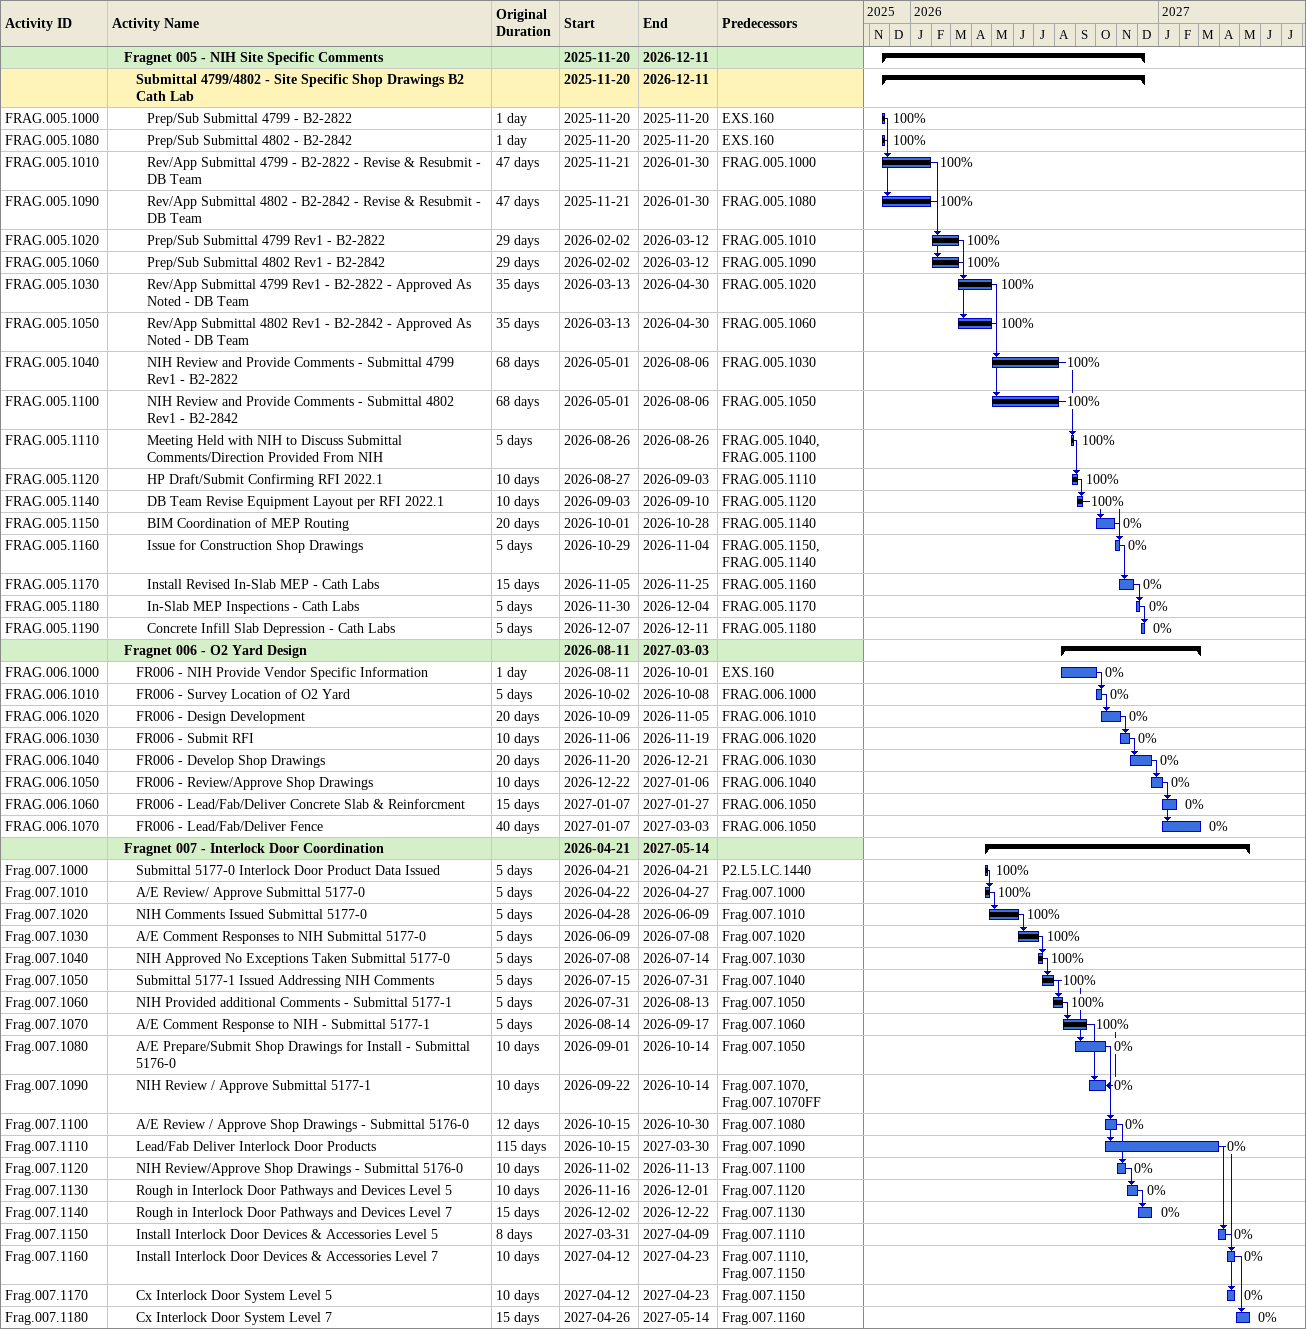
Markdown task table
| ID | Level | Task | Original duration | Start | Finish | Predecessors | % complete |
|---|---|---|---|---|---|---|---|
|  | 2 | **Fragnet 005 - NIH Site Specific Comments** |  | 2025-11-20 | 2026-12-11 |  |  |
|  | 3 | **Submittal 4799/4802 - Site Specific Shop Drawings B2 Cath Lab** |  | 2025-11-20 | 2026-12-11 |  |  |
| FRAG.005.1000 | 4 | Prep/Sub Submittal 4799 - B2-2822 | 1d | 2025-11-20 | 2025-11-20 | EXS.160 | 100 |
| FRAG.005.1080 | 4 | Prep/Sub Submittal 4802 - B2-2842 | 1d | 2025-11-20 | 2025-11-20 | EXS.160 | 100 |
| FRAG.005.1010 | 4 | Rev/App Submittal 4799 - B2-2822 - Revise & Resubmit - DB Team | 47d | 2025-11-21 | 2026-01-30 | FRAG.005.1000 | 100 |
| FRAG.005.1090 | 4 | Rev/App Submittal 4802 - B2-2842 - Revise & Resubmit - DB Team | 47d | 2025-11-21 | 2026-01-30 | FRAG.005.1080 | 100 |
| FRAG.005.1020 | 4 | Prep/Sub Submittal 4799 Rev1 - B2-2822 | 29d | 2026-02-02 | 2026-03-12 | FRAG.005.1010 | 100 |
| FRAG.005.1060 | 4 | Prep/Sub Submittal 4802 Rev1 - B2-2842 | 29d | 2026-02-02 | 2026-03-12 | FRAG.005.1090 | 100 |
| FRAG.005.1030 | 4 | Rev/App Submittal 4799 Rev1 - B2-2822 - Approved As Noted - DB Team | 35d | 2026-03-13 | 2026-04-30 | FRAG.005.1020 | 100 |
| FRAG.005.1050 | 4 | Rev/App Submittal 4802 Rev1 - B2-2842 - Approved As Noted - DB Team | 35d | 2026-03-13 | 2026-04-30 | FRAG.005.1060 | 100 |
| FRAG.005.1040 | 4 | NIH Review and Provide Comments - Submittal 4799 Rev1 - B2-2822 | 68d | 2026-05-01 | 2026-08-06 | FRAG.005.1030 | 100 |
| FRAG.005.1100 | 4 | NIH Review and Provide Comments - Submittal 4802 Rev1 - B2-2842 | 68d | 2026-05-01 | 2026-08-06 | FRAG.005.1050 | 100 |
| FRAG.005.1110 | 4 | Meeting Held with NIH to Discuss Submittal Comments/Direction Provided From NIH | 5d | 2026-08-26 | 2026-08-26 | FRAG.005.1040, FRAG.005.1100 | 100 |
| FRAG.005.1120 | 4 | HP Draft/Submit Confirming RFI 2022.1 | 10d | 2026-08-27 | 2026-09-03 | FRAG.005.1110 | 100 |
| FRAG.005.1140 | 4 | DB Team Revise Equipment Layout per RFI 2022.1 | 10d | 2026-09-03 | 2026-09-10 | FRAG.005.1120 | 100 |
| FRAG.005.1150 | 4 | BIM Coordination of MEP Routing | 20d | 2026-10-01 | 2026-10-28 | FRAG.005.1140 | 0 |
| FRAG.005.1160 | 4 | Issue for Construction Shop Drawings | 5d | 2026-10-29 | 2026-11-04 | FRAG.005.1150, FRAG.005.1140 | 0 |
| FRAG.005.1170 | 4 | Install Revised In-Slab MEP - Cath Labs | 15d | 2026-11-05 | 2026-11-25 | FRAG.005.1160 | 0 |
| FRAG.005.1180 | 4 | In-Slab MEP Inspections - Cath Labs | 5d | 2026-11-30 | 2026-12-04 | FRAG.005.1170 | 0 |
| FRAG.005.1190 | 4 | Concrete Infill Slab Depression - Cath Labs | 5d | 2026-12-07 | 2026-12-11 | FRAG.005.1180 | 0 |
|  | 2 | **Fragnet 006 - O2 Yard Design** |  | 2026-08-11 | 2027-03-03 |  |  |
| FRAG.006.1000 | 3 | FR006 - NIH Provide Vendor Specific Information | 1d | 2026-08-11 | 2026-10-01 | EXS.160 | 0 |
| FRAG.006.1010 | 3 | FR006 - Survey Location of O2 Yard | 5d | 2026-10-02 | 2026-10-08 | FRAG.006.1000 | 0 |
| FRAG.006.1020 | 3 | FR006 - Design Development | 20d | 2026-10-09 | 2026-11-05 | FRAG.006.1010 | 0 |
| FRAG.006.1030 | 3 | FR006 - Submit RFI | 10d | 2026-11-06 | 2026-11-19 | FRAG.006.1020 | 0 |
| FRAG.006.1040 | 3 | FR006 - Develop Shop Drawings | 20d | 2026-11-20 | 2026-12-21 | FRAG.006.1030 | 0 |
| FRAG.006.1050 | 3 | FR006 - Review/Approve Shop Drawings | 10d | 2026-12-22 | 2027-01-06 | FRAG.006.1040 | 0 |
| FRAG.006.1060 | 3 | FR006 - Lead/Fab/Deliver Concrete Slab & Reinforcment | 15d | 2027-01-07 | 2027-01-27 | FRAG.006.1050 | 0 |
| FRAG.006.1070 | 3 | FR006 - Lead/Fab/Deliver Fence | 40d | 2027-01-07 | 2027-03-03 | FRAG.006.1050 | 0 |
|  | 2 | **Fragnet 007 - Interlock Door Coordination** |  | 2026-04-21 | 2027-05-14 |  |  |
| Frag.007.1000 | 3 | Submittal 5177-0 Interlock Door Product Data Issued | 5d | 2026-04-21 | 2026-04-21 | P2.L5.LC.1440 | 100 |
| Frag.007.1010 | 3 | A/E Review/ Approve Submittal 5177-0 | 5d | 2026-04-22 | 2026-04-27 | Frag.007.1000 | 100 |
| Frag.007.1020 | 3 | NIH Comments Issued Submittal 5177-0 | 5d | 2026-04-28 | 2026-06-09 | Frag.007.1010 | 100 |
| Frag.007.1030 | 3 | A/E Comment Responses to NIH Submittal 5177-0 | 5d | 2026-06-09 | 2026-07-08 | Frag.007.1020 | 100 |
| Frag.007.1040 | 3 | NIH Approved No Exceptions Taken Submittal 5177-0 | 5d | 2026-07-08 | 2026-07-14 | Frag.007.1030 | 100 |
| Frag.007.1050 | 3 | Submittal 5177-1 Issued Addressing NIH Comments | 5d | 2026-07-15 | 2026-07-31 | Frag.007.1040 | 100 |
| Frag.007.1060 | 3 | NIH Provided additional Comments - Submittal 5177-1 | 5d | 2026-07-31 | 2026-08-13 | Frag.007.1050 | 100 |
| Frag.007.1070 | 3 | A/E Comment Response to NIH - Submittal 5177-1 | 5d | 2026-08-14 | 2026-09-17 | Frag.007.1060 | 100 |
| Frag.007.1080 | 3 | A/E Prepare/Submit Shop Drawings for Install - Submittal 5176-0 | 10d | 2026-09-01 | 2026-10-14 | Frag.007.1050 | 0 |
| Frag.007.1090 | 3 | NIH Review / Approve Submittal 5177-1 | 10d | 2026-09-22 | 2026-10-14 | Frag.007.1070, Frag.007.1070FF | 0 |
| Frag.007.1100 | 3 | A/E Review / Approve Shop Drawings - Submittal 5176-0 | 12d | 2026-10-15 | 2026-10-30 | Frag.007.1080 | 0 |
| Frag.007.1110 | 3 | Lead/Fab Deliver Interlock Door Products | 115d | 2026-10-15 | 2027-03-30 | Frag.007.1090 | 0 |
| Frag.007.1120 | 3 | NIH Review/Approve Shop Drawings - Submittal 5176-0 | 10d | 2026-11-02 | 2026-11-13 | Frag.007.1100 | 0 |
| Frag.007.1130 | 3 | Rough in Interlock Door Pathways and Devices Level 5 | 10d | 2026-11-16 | 2026-12-01 | Frag.007.1120 | 0 |
| Frag.007.1140 | 3 | Rough in Interlock Door Pathways and Devices Level 7 | 15d | 2026-12-02 | 2026-12-22 | Frag.007.1130 | 0 |
| Frag.007.1150 | 3 | Install Interlock Door Devices & Accessories Level 5 | 8d | 2027-03-31 | 2027-04-09 | Frag.007.1110 | 0 |
| Frag.007.1160 | 3 | Install Interlock Door Devices & Accessories Level 7 | 10d | 2027-04-12 | 2027-04-23 | Frag.007.1110, Frag.007.1150 | 0 |
| Frag.007.1170 | 3 | Cx Interlock Door System Level 5 | 10d | 2027-04-12 | 2027-04-23 | Frag.007.1150 | 0 |
| Frag.007.1180 | 3 | Cx Interlock Door System Level 7 | 15d | 2027-04-26 | 2027-05-14 | Frag.007.1160 | 0 |
